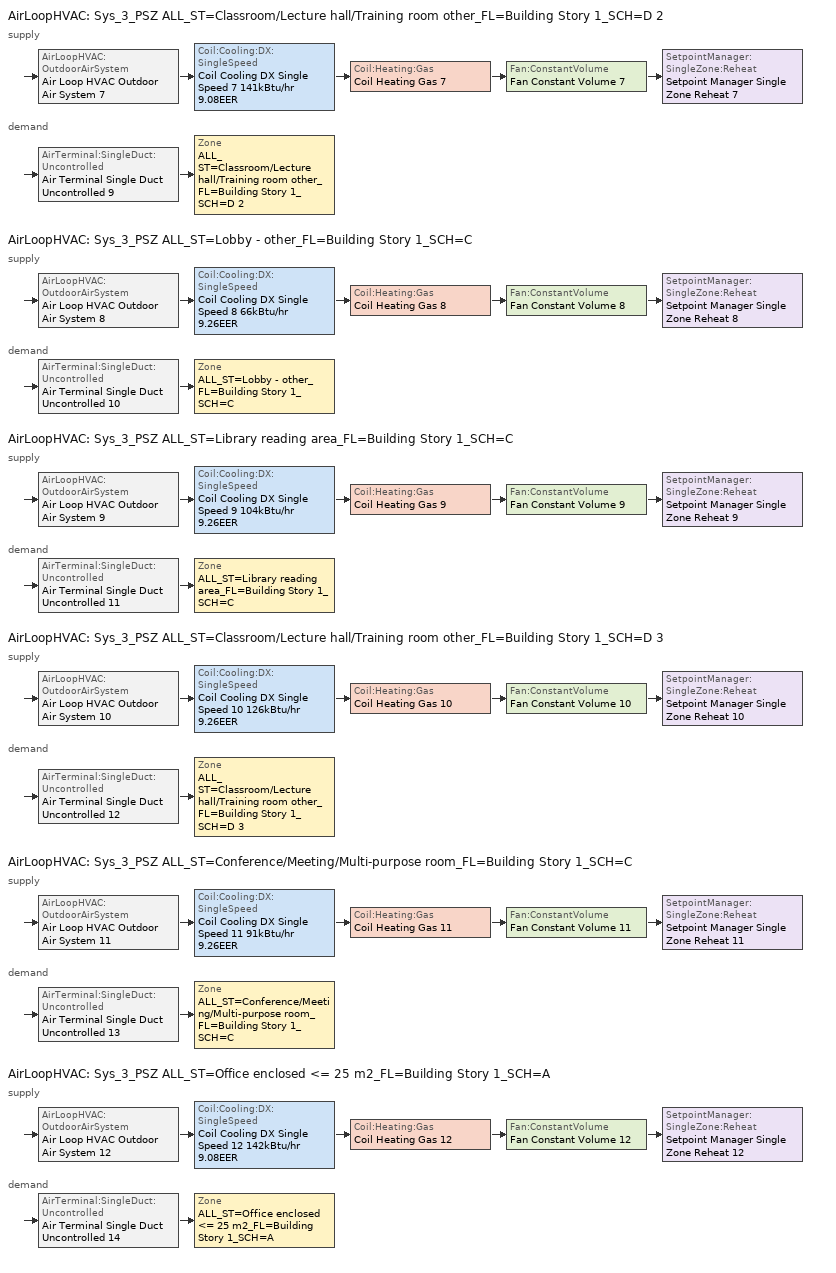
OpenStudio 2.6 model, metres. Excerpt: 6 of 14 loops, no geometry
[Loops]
AirLoopHVAC 'Sys_3_PSZ ALL_ST=Classroom/Lecture hall/Training room other_FL=Building Story 1_SCH=D 2'
 supply: AirLoopHVAC:OutdoorAirSystem 'Air Loop HVAC Outdoor Air System 7' > Coil:Cooling:DX:SingleSpeed 'Coil Cooling DX Single Speed 7 141kBtu/hr 9.08EER' > Coil:Heating:Gas 'Coil Heating Gas 7' > Fan:ConstantVolume 'Fan Constant Volume 7' > SetpointManager:SingleZone:Reheat 'Setpoint Manager Single Zone Reheat 7'
 demand: AirTerminal:SingleDuct:Uncontrolled 'Air Terminal Single Duct Uncontrolled 9' > Zone 'ALL_ST=Classroom/Lecture hall/Training room other_FL=Building Story 1_SCH=D 2'
AirLoopHVAC 'Sys_3_PSZ ALL_ST=Lobby - other_FL=Building Story 1_SCH=C'
 supply: AirLoopHVAC:OutdoorAirSystem 'Air Loop HVAC Outdoor Air System 8' > Coil:Cooling:DX:SingleSpeed 'Coil Cooling DX Single Speed 8 66kBtu/hr 9.26EER' > Coil:Heating:Gas 'Coil Heating Gas 8' > Fan:ConstantVolume 'Fan Constant Volume 8' > SetpointManager:SingleZone:Reheat 'Setpoint Manager Single Zone Reheat 8'
 demand: AirTerminal:SingleDuct:Uncontrolled 'Air Terminal Single Duct Uncontrolled 10' > Zone 'ALL_ST=Lobby - other_FL=Building Story 1_SCH=C'
AirLoopHVAC 'Sys_3_PSZ ALL_ST=Library reading area_FL=Building Story 1_SCH=C'
 supply: AirLoopHVAC:OutdoorAirSystem 'Air Loop HVAC Outdoor Air System 9' > Coil:Cooling:DX:SingleSpeed 'Coil Cooling DX Single Speed 9 104kBtu/hr 9.26EER' > Coil:Heating:Gas 'Coil Heating Gas 9' > Fan:ConstantVolume 'Fan Constant Volume 9' > SetpointManager:SingleZone:Reheat 'Setpoint Manager Single Zone Reheat 9'
 demand: AirTerminal:SingleDuct:Uncontrolled 'Air Terminal Single Duct Uncontrolled 11' > Zone 'ALL_ST=Library reading area_FL=Building Story 1_SCH=C'
AirLoopHVAC 'Sys_3_PSZ ALL_ST=Classroom/Lecture hall/Training room other_FL=Building Story 1_SCH=D 3'
 supply: AirLoopHVAC:OutdoorAirSystem 'Air Loop HVAC Outdoor Air System 10' > Coil:Cooling:DX:SingleSpeed 'Coil Cooling DX Single Speed 10 126kBtu/hr 9.26EER' > Coil:Heating:Gas 'Coil Heating Gas 10' > Fan:ConstantVolume 'Fan Constant Volume 10' > SetpointManager:SingleZone:Reheat 'Setpoint Manager Single Zone Reheat 10'
 demand: AirTerminal:SingleDuct:Uncontrolled 'Air Terminal Single Duct Uncontrolled 12' > Zone 'ALL_ST=Classroom/Lecture hall/Training room other_FL=Building Story 1_SCH=D 3'
AirLoopHVAC 'Sys_3_PSZ ALL_ST=Conference/Meeting/Multi-purpose room_FL=Building Story 1_SCH=C'
 supply: AirLoopHVAC:OutdoorAirSystem 'Air Loop HVAC Outdoor Air System 11' > Coil:Cooling:DX:SingleSpeed 'Coil Cooling DX Single Speed 11 91kBtu/hr 9.26EER' > Coil:Heating:Gas 'Coil Heating Gas 11' > Fan:ConstantVolume 'Fan Constant Volume 11' > SetpointManager:SingleZone:Reheat 'Setpoint Manager Single Zone Reheat 11'
 demand: AirTerminal:SingleDuct:Uncontrolled 'Air Terminal Single Duct Uncontrolled 13' > Zone 'ALL_ST=Conference/Meeting/Multi-purpose room_FL=Building Story 1_SCH=C'
AirLoopHVAC 'Sys_3_PSZ ALL_ST=Office enclosed <= 25 m2_FL=Building Story 1_SCH=A'
 supply: AirLoopHVAC:OutdoorAirSystem 'Air Loop HVAC Outdoor Air System 12' > Coil:Cooling:DX:SingleSpeed 'Coil Cooling DX Single Speed 12 142kBtu/hr 9.08EER' > Coil:Heating:Gas 'Coil Heating Gas 12' > Fan:ConstantVolume 'Fan Constant Volume 12' > SetpointManager:SingleZone:Reheat 'Setpoint Manager Single Zone Reheat 12'
 demand: AirTerminal:SingleDuct:Uncontrolled 'Air Terminal Single Duct Uncontrolled 14' > Zone 'ALL_ST=Office enclosed <= 25 m2_FL=Building Story 1_SCH=A'
[Sizing:Zone] Zone Cooling Design Supply Air Temperature Input Method=SupplyAirTemperature; Zone Cooling Design Supply Air Temperature {C}=13; Zone Cooling Design Supply Air Temperature Difference {deltaC}=11.11; Zone Heating Design Supply Air Temperature Input Method=SupplyAirTemperature; Zone Heating Design Supply Air Temperature {C}=43; Zone Heating Design Supply Air Temperature Difference {deltaC}=11.11; Zone Cooling Design Supply Air Humidity Ratio {kg-H2O/kg-air}=0.0085; Zone Heating Design Supply Air Humidity Ratio {kg-H2O/kg-air}=0.008; Zone Heating Sizing Factor=1.3; Zone Cooling Sizing Factor=1.1; Cooling Design Air Flow Method=DesignDay; Heating Design Air Flow Method=DesignDay; Account for Dedicated Outdoor Air System=No; Dedicated Outdoor Air System Control Strategy=NeutralSupplyAir; Dedicated Outdoor Air Low Setpoint Temperature for Design {C}=autosize; Dedicated Outdoor Air High Setpoint Temperature for Design {C}=autosize
ALL_ST=Classroom/Lecture hall/Training room other_FL=Building Story 1_SCH=D 2; ALL_ST=Lobby - other_FL=Building Story 1_SCH=C; ALL_ST=Library reading area_FL=Building Story 1_SCH=C; ALL_ST=Classroom/Lecture hall/Training room other_FL=Building Story 1_SCH=D 3; ALL_ST=Conference/Meeting/Multi-purpose room_FL=Building Story 1_SCH=C; ALL_ST=Office enclosed <= 25 m2_FL=Building Story 1_SCH=A
[Zone equipment]
ALL_ST=Classroom/Lecture hall/Training room other_FL=Building Story 1_SCH=D 2: Air Terminal Single Duct Uncontrolled 9, Zone HVAC Baseboard Convective Water 9
ALL_ST=Lobby - other_FL=Building Story 1_SCH=C: Air Terminal Single Duct Uncontrolled 10, Zone HVAC Baseboard Convective Water 10
ALL_ST=Library reading area_FL=Building Story 1_SCH=C: Air Terminal Single Duct Uncontrolled 11, Zone HVAC Baseboard Convective Water 11
ALL_ST=Classroom/Lecture hall/Training room other_FL=Building Story 1_SCH=D 3: Air Terminal Single Duct Uncontrolled 12, Zone HVAC Baseboard Convective Water 12
ALL_ST=Conference/Meeting/Multi-purpose room_FL=Building Story 1_SCH=C: Air Terminal Single Duct Uncontrolled 13, Zone HVAC Baseboard Convective Water 13
ALL_ST=Office enclosed <= 25 m2_FL=Building Story 1_SCH=A: Air Terminal Single Duct Uncontrolled 14, Zone HVAC Baseboard Convective Water 14
[AirLoopHVAC] Design Supply Air Flow Rate {m3/s}=AutoSize
Name | Availability Schedule
Sys_3_PSZ ALL_ST=Classroom/Lecture hall/Training room other_FL=Building Story 1_SCH=D 2 | Sys_3_PSZ ALL_ST=Classroom/Lecture hall/Training room other_FL=Building Story 1_SCH=D 2 Occ Sch
Sys_3_PSZ ALL_ST=Lobby - other_FL=Building Story 1_SCH=C | Sys_3_PSZ ALL_ST=Lobby - other_FL=Building Story 1_SCH=C Occ Sch
Sys_3_PSZ ALL_ST=Library reading area_FL=Building Story 1_SCH=C | Sys_3_PSZ ALL_ST=Library reading area_FL=Building Story 1_SCH=C Occ Sch
Sys_3_PSZ ALL_ST=Classroom/Lecture hall/Training room other_FL=Building Story 1_SCH=D 3 | Sys_3_PSZ ALL_ST=Classroom/Lecture hall/Training room other_FL=Building Story 1_SCH=D 3 Occ Sch
Sys_3_PSZ ALL_ST=Conference/Meeting/Multi-purpose room_FL=Building Story 1_SCH=C | Sys_3_PSZ ALL_ST=Conference/Meeting/Multi-purpose room_FL=Building Story 1_SCH=C Occ Sch
Sys_3_PSZ ALL_ST=Office enclosed <= 25 m2_FL=Building Story 1_SCH=A | Sys_3_PSZ ALL_ST=Office enclosed <= 25 m2_FL=Building Story 1_SCH=A Occ Sch
[Sizing:System] Type of Load to Size On=Sensible; Design Outdoor Air Flow Rate {m3/s}=Autosize; Minimum System Air Flow Ratio=1; Preheat Design Temperature {C}=7; Preheat Design Humidity Ratio {kg-H2O/kg-Air}=0.008; Precool Design Temperature {C}=13; Precool Design Humidity Ratio {kg-H2O/kg-Air}=0.008; Central Cooling Design Supply Air Temperature {C}=13; Central Heating Design Supply Air Temperature {C}=43; Sizing Option=NonCoincident; 100% Outdoor Air in Cooling=No; 100% Outdoor Air in Heating=No; Central Cooling Design Supply Air Humidity Ratio {kg-H2O/kg-Air}=0.0085; Central Heating Design Supply Air Humidity Ratio {kg-H2O/kg-Air}=0.008; Cooling Design Air Flow Method=DesignDay; Cooling Design Air Flow Rate {m3/s}=0; Heating Design Air Flow Method=DesignDay; Heating Design Air Flow Rate {m3/s}=0; System Outdoor Air Method=ZoneSum; Zone Maximum Outdoor Air Fraction=1; Cooling Supply Air Flow Rate Per Floor Area {m3/s-m2}=0.00996765; Cooling Fraction of Autosized Cooling Supply Air Flow Rate=1; Cooling Supply Air Flow Rate Per Unit Cooling Capacity {m3/s-W}=3.94755e-05; Heating Supply Air Flow Rate Per Floor Area {m3/s-m2}=0.00996765; Heating Fraction of Autosized Heating Supply Air Flow Rate=1; Heating Fraction of Autosized Cooling Supply Air Flow Rate=1; Heating Supply Air Flow Rate Per Unit Heating Capacity {m3/s-W}=3.15882e-05; Cooling Design Capacity Method=CoolingDesignCapacity; Cooling Design Capacity {W}=autosize; Cooling Design Capacity Per Floor Area {W/m2}=234.7; Fraction of Autosized Cooling Design Capacity=1; Heating Design Capacity Method=HeatingDesignCapacity; Heating Design Capacity {W}=autosize; Heating Design Capacity Per Floor Area {W/m2}=157; Fraction of Autosized Heating Design Capacity=1; Central Cooling Capacity Control Method=OnOff
Sys_3_PSZ ALL_ST=Classroom/Lecture hall/Training room other_FL=Building Story 1_SCH=D 2; Sys_3_PSZ ALL_ST=Lobby - other_FL=Building Story 1_SCH=C; Sys_3_PSZ ALL_ST=Library reading area_FL=Building Story 1_SCH=C; Sys_3_PSZ ALL_ST=Classroom/Lecture hall/Training room other_FL=Building Story 1_SCH=D 3; Sys_3_PSZ ALL_ST=Conference/Meeting/Multi-purpose room_FL=Building Story 1_SCH=C; Sys_3_PSZ ALL_ST=Office enclosed <= 25 m2_FL=Building Story 1_SCH=A
[Fan:ConstantVolume] Availability Schedule=Always On Discrete; Fan Efficiency=0.39975; Pressure Rise {Pa}=640; Maximum Flow Rate {m3/s}=AutoSize; Motor Efficiency=0.615
Fan Constant Volume 7; Fan Constant Volume 8; Fan Constant Volume 9; Fan Constant Volume 10; Fan Constant Volume 11; Fan Constant Volume 12
[Coil:Heating:Gas] Availability Schedule=Always On Discrete; Nominal Capacity {W}=AutoSize; Parasitic Electric Load {W}=0; Part Load Fraction Correlation Curve=FURNACE-EFFPLR-NECB2011; Parasitic Gas Load {W}=0
Name | Gas Burner Efficiency
Coil Heating Gas 7; Coil Heating Gas 10; Coil Heating Gas 12 | 0.81
Coil Heating Gas 8; Coil Heating Gas 9; Coil Heating Gas 11 | 0.924
[Coil:Cooling:DX:SingleSpeed] Availability Schedule=Always On Discrete; Rated Total Cooling Capacity {W}=autosize; Rated Sensible Heat Ratio=autosize; Rated Air Flow Rate {m3/s}=autosize; Rated Evaporator Fan Power Per Volume Flow Rate {W/(m3/s)}=773.3; Total Cooling Capacity Function of Temperature Curve=DXCOOL-NECB2011-REF-CAPFT; Total Cooling Capacity Function of Flow Fraction Curve=DXCOOL-NECB2011-REF-CAPFFLOW; Energy Input Ratio Function of Temperature Curve=DXCOOL-NECB2011-REF-COOLEIRFT; Energy Input Ratio Function of Flow Fraction Curve=DXCOOL-NECB2011-REF-COOLEIRFFLOW; Part Load Fraction Correlation Curve=DXCOOL-NECB2011-REF-COOLPLFFPLR; Condenser Type=AirCooled; Evaporative Condenser Effectiveness=0; Evaporative Condenser Air Flow Rate {m3/s}=Autosize; Evaporative Condenser Pump Rated Power Consumption {W}=Autosize; Crankcase Heater Capacity {W}=0; Maximum Outdoor Dry-Bulb Temperature for Crankcase Heater Operation {C}=0; Basin Heater Capacity {W/K}=0; Basin Heater Setpoint Temperature {C}=10
Name | Rated COP {W/W}
Coil Cooling DX Single Speed 7 141kBtu/hr 9.08EER | 3.16912
Coil Cooling DX Single Speed 8 66kBtu/hr 9.26EER | 3.17749
Coil Cooling DX Single Speed 9 104kBtu/hr 9.26EER | 3.20514
Coil Cooling DX Single Speed 10 126kBtu/hr 9.26EER | 3.22148
Coil Cooling DX Single Speed 11 91kBtu/hr 9.26EER | 3.19627
Coil Cooling DX Single Speed 12 142kBtu/hr 9.08EER | 3.17031
[Controller:OutdoorAir] Minimum Outdoor Air Flow Rate {m3/s}=autosize; Maximum Outdoor Air Flow Rate {m3/s}=Autosize; Economizer Control Action Type=ModulateFlow; Lockout Type=NoLockout; Minimum Limit Type=FixedMinimum; High Humidity Control=No; Heat Recovery Bypass Control Type=BypassWhenWithinEconomizerLimits
Name | Economizer Control Type | Minimum Outdoor Air Schedule | Controller Mechanical Ventilation | Economizer Maximum Limit Dry-Bulb Temperature {C} | Economizer Maximum Limit Enthalpy {J/kg} | Economizer Minimum Limit Dry-Bulb Temperature {C}
Controller Outdoor Air 7 | DifferentialEnthalpy | Sys_3_PSZ ALL_ST=Classroom/Lecture hall/Training room other_FL=Building Story 1_SCH=D 2 Occ Sch | Controller Mechanical Ventilation 7
Controller Outdoor Air 8 | NoEconomizer | Sys_3_PSZ ALL_ST=Lobby - other_FL=Building Story 1_SCH=C Occ Sch | Controller Mechanical Ventilation 8 | 28 | 64000 | -100
Controller Outdoor Air 9 | DifferentialEnthalpy | Sys_3_PSZ ALL_ST=Library reading area_FL=Building Story 1_SCH=C Occ Sch | Controller Mechanical Ventilation 9
Controller Outdoor Air 10 | DifferentialEnthalpy | Sys_3_PSZ ALL_ST=Classroom/Lecture hall/Training room other_FL=Building Story 1_SCH=D 3 Occ Sch | Controller Mechanical Ventilation 10
Controller Outdoor Air 11 | DifferentialEnthalpy | Sys_3_PSZ ALL_ST=Conference/Meeting/Multi-purpose room_FL=Building Story 1_SCH=C Occ Sch | Controller Mechanical Ventilation 11
Controller Outdoor Air 12 | DifferentialEnthalpy | Sys_3_PSZ ALL_ST=Office enclosed <= 25 m2_FL=Building Story 1_SCH=A Occ Sch | Controller Mechanical Ventilation 12
[Controller:MechanicalVentilation] Availability Schedule=Always On Discrete; System Outdoor Air Method=ZoneSum
Controller Mechanical Ventilation 7; Controller Mechanical Ventilation 8; Controller Mechanical Ventilation 9; Controller Mechanical Ventilation 10; Controller Mechanical Ventilation 11; Controller Mechanical Ventilation 12
[AirLoopHVAC:OutdoorAirSystem]
Name | Controller
Air Loop HVAC Outdoor Air System 7 | Controller Outdoor Air 7
Air Loop HVAC Outdoor Air System 8 | Controller Outdoor Air 8
Air Loop HVAC Outdoor Air System 9 | Controller Outdoor Air 9
Air Loop HVAC Outdoor Air System 10 | Controller Outdoor Air 10
Air Loop HVAC Outdoor Air System 11 | Controller Outdoor Air 11
Air Loop HVAC Outdoor Air System 12 | Controller Outdoor Air 12
[SetpointManager:SingleZone:Reheat] Minimum Supply Air Temperature {C}=13; Maximum Supply Air Temperature {C}=43
Name | Control Zone
Setpoint Manager Single Zone Reheat 7 | ALL_ST=Classroom/Lecture hall/Training room other_FL=Building Story 1_SCH=D 2
Setpoint Manager Single Zone Reheat 8 | ALL_ST=Lobby - other_FL=Building Story 1_SCH=C
Setpoint Manager Single Zone Reheat 9 | ALL_ST=Library reading area_FL=Building Story 1_SCH=C
Setpoint Manager Single Zone Reheat 10 | ALL_ST=Classroom/Lecture hall/Training room other_FL=Building Story 1_SCH=D 3
Setpoint Manager Single Zone Reheat 11 | ALL_ST=Conference/Meeting/Multi-purpose room_FL=Building Story 1_SCH=C
Setpoint Manager Single Zone Reheat 12 | ALL_ST=Office enclosed <= 25 m2_FL=Building Story 1_SCH=A
[AirTerminal:SingleDuct:Uncontrolled] Availability Schedule=Always On Discrete; Maximum Air Flow Rate {m3/s}=AutoSize
Air Terminal Single Duct Uncontrolled 9; Air Terminal Single Duct Uncontrolled 10; Air Terminal Single Duct Uncontrolled 11; Air Terminal Single Duct Uncontrolled 12; Air Terminal Single Duct Uncontrolled 13; Air Terminal Single Duct Uncontrolled 14
[SetpointManager:OutdoorAirPretreat] Minimum Setpoint Temperature {C}=-99; Maximum Setpoint Temperature {C}=99; Minimum Setpoint Humidity Ratio {kgWater/kgDryAir}=1e-05; Maximum Setpoint Humidity Ratio {kgWater/kgDryAir}=1
Setpoint Manager Outdoor Air Pretreat 1; Setpoint Manager Outdoor Air Pretreat 2
[AvailabilityManager:NightCycle] Control Type=CycleOnAny; Thermostat Tolerance {deltaC}=1; Cycling Run Time {s}=3600
Availability Manager Night Cycle 1; Availability Manager Night Cycle 2; Availability Manager Night Cycle 3; Availability Manager Night Cycle 4; Availability Manager Night Cycle 5; Availability Manager Night Cycle 6; Availability Manager Night Cycle 7; Availability Manager Night Cycle 8; Availability Manager Night Cycle 9; Availability Manager Night Cycle 10; Availability Manager Night Cycle 11; Availability Manager Night Cycle 12
[Schedule:Ruleset]
Name | Default Day Schedule | Summer Design Day Schedule | Winter Design Day Schedule
Sys_3_PSZ ALL_ST=Classroom/Lecture hall/Training room other_FL=Building Story 1_SCH=D 2 Occ Sch | Sys_3_PSZ ALL_ST=Classroom/Lecture hall/Training room other_FL=Building Story 1_SCH=D 2 Occ Sch Default | Sys_3_PSZ ALL_ST=Classroom/Lecture hall/Training room other_FL=Building Story 1_SCH=D 2 Occ Sch Summer Design Day | Sys_3_PSZ ALL_ST=Classroom/Lecture hall/Training room other_FL=Building Story 1_SCH=D 2 Occ Sch Winter Design Day
Sys_3_PSZ ALL_ST=Classroom/Lecture hall/Training room other_FL=Building Story 1_SCH=D 3 Occ Sch | Sys_3_PSZ ALL_ST=Classroom/Lecture hall/Training room other_FL=Building Story 1_SCH=D 3 Occ Sch Default | Sys_3_PSZ ALL_ST=Classroom/Lecture hall/Training room other_FL=Building Story 1_SCH=D 3 Occ Sch Summer Design Day | Sys_3_PSZ ALL_ST=Classroom/Lecture hall/Training room other_FL=Building Story 1_SCH=D 3 Occ Sch Winter Design Day
Sys_3_PSZ ALL_ST=Conference/Meeting/Multi-purpose room_FL=Building Story 1_SCH=C Occ Sch | Sys_3_PSZ ALL_ST=Conference/Meeting/Multi-purpose room_FL=Building Story 1_SCH=C Occ Sch Default | Sys_3_PSZ ALL_ST=Conference/Meeting/Multi-purpose room_FL=Building Story 1_SCH=C Occ Sch Summer Design Day | Sys_3_PSZ ALL_ST=Conference/Meeting/Multi-purpose room_FL=Building Story 1_SCH=C Occ Sch Winter Design Day
Sys_3_PSZ ALL_ST=Library reading area_FL=Building Story 1_SCH=C Occ Sch | Sys_3_PSZ ALL_ST=Library reading area_FL=Building Story 1_SCH=C Occ Sch Default | Sys_3_PSZ ALL_ST=Library reading area_FL=Building Story 1_SCH=C Occ Sch Summer Design Day | Sys_3_PSZ ALL_ST=Library reading area_FL=Building Story 1_SCH=C Occ Sch Winter Design Day
Sys_3_PSZ ALL_ST=Lobby - other_FL=Building Story 1_SCH=C Occ Sch | Sys_3_PSZ ALL_ST=Lobby - other_FL=Building Story 1_SCH=C Occ Sch Default | Sys_3_PSZ ALL_ST=Lobby - other_FL=Building Story 1_SCH=C Occ Sch Summer Design Day | Sys_3_PSZ ALL_ST=Lobby - other_FL=Building Story 1_SCH=C Occ Sch Winter Design Day
Sys_3_PSZ ALL_ST=Office enclosed <= 25 m2_FL=Building Story 1_SCH=A Occ Sch | Sys_3_PSZ ALL_ST=Office enclosed <= 25 m2_FL=Building Story 1_SCH=A Occ Sch Default | Sys_3_PSZ ALL_ST=Office enclosed <= 25 m2_FL=Building Story 1_SCH=A Occ Sch Summer Design Day | Sys_3_PSZ ALL_ST=Office enclosed <= 25 m2_FL=Building Story 1_SCH=A Occ Sch Winter Design Day
[Schedule:Day]
Sys_3_PSZ ALL_ST=Classroom/Lecture hall/Training room other_FL=Building Story 1_SCH=D 2 Occ Sch Default; Sys_3_PSZ ALL_ST=Classroom/Lecture hall/Training room other_FL=Building Story 1_SCH=D 2 Occ Sch Winter Design Day; Sys_3_PSZ ALL_ST=Classroom/Lecture hall/Training room other_FL=Building Story 1_SCH=D 2 Occ Sch Summer Design Day; Sys_3_PSZ ALL_ST=Classroom/Lecture hall/Training room other_FL=Building Story 1_SCH=D 3 Occ Sch Default; Sys_3_PSZ ALL_ST=Classroom/Lecture hall/Training room other_FL=Building Story 1_SCH=D 3 Occ Sch Winter Design Day; Sys_3_PSZ ALL_ST=Classroom/Lecture hall/Training room other_FL=Building Story 1_SCH=D 3 Occ Sch Summer Design Day; Sys_3_PSZ ALL_ST=Conference/Meeting/Multi-purpose room_FL=Building Story 1_SCH=C Occ Sch Default; Sys_3_PSZ ALL_ST=Conference/Meeting/Multi-purpose room_FL=Building Story 1_SCH=C Occ Sch Winter Design Day; Sys_3_PSZ ALL_ST=Conference/Meeting/Multi-purpose room_FL=Building Story 1_SCH=C Occ Sch Summer Design Day; Sys_3_PSZ ALL_ST=Library reading area_FL=Building Story 1_SCH=C Occ Sch Default; Sys_3_PSZ ALL_ST=Library reading area_FL=Building Story 1_SCH=C Occ Sch Winter Design Day; Sys_3_PSZ ALL_ST=Library reading area_FL=Building Story 1_SCH=C Occ Sch Summer Design Day; Sys_3_PSZ ALL_ST=Lobby - other_FL=Building Story 1_SCH=C Occ Sch Default; Sys_3_PSZ ALL_ST=Lobby - other_FL=Building Story 1_SCH=C Occ Sch Winter Design Day; Sys_3_PSZ ALL_ST=Lobby - other_FL=Building Story 1_SCH=C Occ Sch Summer Design Day; Sys_3_PSZ ALL_ST=Office enclosed <= 25 m2_FL=Building Story 1_SCH=A Occ Sch Default; Sys_3_PSZ ALL_ST=Office enclosed <= 25 m2_FL=Building Story 1_SCH=A Occ Sch Winter Design Day; Sys_3_PSZ ALL_ST=Office enclosed <= 25 m2_FL=Building Story 1_SCH=A Occ Sch Summer Design Day: 24, 0, 1
Sys_3_PSZ ALL_ST=Classroom/Lecture hall/Training room other_FL=Building Story 1_SCH=D 2 Occ Sch Monday; Sys_3_PSZ ALL_ST=Classroom/Lecture hall/Training room other_FL=Building Story 1_SCH=D 2 Occ Sch Tuesday; Sys_3_PSZ ALL_ST=Classroom/Lecture hall/Training room other_FL=Building Story 1_SCH=D 2 Occ Sch Wednesday; Sys_3_PSZ ALL_ST=Classroom/Lecture hall/Training room other_FL=Building Story 1_SCH=D 2 Occ Sch Thursday; Sys_3_PSZ ALL_ST=Classroom/Lecture hall/Training room other_FL=Building Story 1_SCH=D 2 Occ Sch Friday; Sys_3_PSZ ALL_ST=Classroom/Lecture hall/Training room other_FL=Building Story 1_SCH=D 3 Occ Sch Monday; Sys_3_PSZ ALL_ST=Classroom/Lecture hall/Training room other_FL=Building Story 1_SCH=D 3 Occ Sch Tuesday; Sys_3_PSZ ALL_ST=Classroom/Lecture hall/Training room other_FL=Building Story 1_SCH=D 3 Occ Sch Wednesday; Sys_3_PSZ ALL_ST=Classroom/Lecture hall/Training room other_FL=Building Story 1_SCH=D 3 Occ Sch Thursday; Sys_3_PSZ ALL_ST=Classroom/Lecture hall/Training room other_FL=Building Story 1_SCH=D 3 Occ Sch Friday: 9, 0, 0, 18, 0, 1, 19, 0, 0, 22, 0, 1, 24, 0, 0
Sys_3_PSZ ALL_ST=Classroom/Lecture hall/Training room other_FL=Building Story 1_SCH=D 2 Occ Sch Saturday; Sys_3_PSZ ALL_ST=Classroom/Lecture hall/Training room other_FL=Building Story 1_SCH=D 2 Occ Sch Sunday; Sys_3_PSZ ALL_ST=Classroom/Lecture hall/Training room other_FL=Building Story 1_SCH=D 3 Occ Sch Saturday; Sys_3_PSZ ALL_ST=Classroom/Lecture hall/Training room other_FL=Building Story 1_SCH=D 3 Occ Sch Sunday; Sys_3_PSZ ALL_ST=Office enclosed <= 25 m2_FL=Building Story 1_SCH=A Occ Sch Saturday; Sys_3_PSZ ALL_ST=Office enclosed <= 25 m2_FL=Building Story 1_SCH=A Occ Sch Sunday: 24, 0, 0
Sys_3_PSZ ALL_ST=Conference/Meeting/Multi-purpose room_FL=Building Story 1_SCH=C Occ Sch Monday; Sys_3_PSZ ALL_ST=Conference/Meeting/Multi-purpose room_FL=Building Story 1_SCH=C Occ Sch Tuesday; Sys_3_PSZ ALL_ST=Conference/Meeting/Multi-purpose room_FL=Building Story 1_SCH=C Occ Sch Wednesday; Sys_3_PSZ ALL_ST=Conference/Meeting/Multi-purpose room_FL=Building Story 1_SCH=C Occ Sch Thursday; Sys_3_PSZ ALL_ST=Conference/Meeting/Multi-purpose room_FL=Building Story 1_SCH=C Occ Sch Friday; Sys_3_PSZ ALL_ST=Conference/Meeting/Multi-purpose room_FL=Building Story 1_SCH=C Occ Sch Saturday; Sys_3_PSZ ALL_ST=Library reading area_FL=Building Story 1_SCH=C Occ Sch Monday; Sys_3_PSZ ALL_ST=Library reading area_FL=Building Story 1_SCH=C Occ Sch Tuesday; Sys_3_PSZ ALL_ST=Library reading area_FL=Building Story 1_SCH=C Occ Sch Wednesday; Sys_3_PSZ ALL_ST=Library reading area_FL=Building Story 1_SCH=C Occ Sch Thursday; Sys_3_PSZ ALL_ST=Library reading area_FL=Building Story 1_SCH=C Occ Sch Friday; Sys_3_PSZ ALL_ST=Library reading area_FL=Building Story 1_SCH=C Occ Sch Saturday; Sys_3_PSZ ALL_ST=Lobby - other_FL=Building Story 1_SCH=C Occ Sch Monday; Sys_3_PSZ ALL_ST=Lobby - other_FL=Building Story 1_SCH=C Occ Sch Tuesday; Sys_3_PSZ ALL_ST=Lobby - other_FL=Building Story 1_SCH=C Occ Sch Wednesday; Sys_3_PSZ ALL_ST=Lobby - other_FL=Building Story 1_SCH=C Occ Sch Thursday; Sys_3_PSZ ALL_ST=Lobby - other_FL=Building Story 1_SCH=C Occ Sch Friday; Sys_3_PSZ ALL_ST=Lobby - other_FL=Building Story 1_SCH=C Occ Sch Saturday: 9, 0, 0, 21, 0, 1, 24, 0, 0
Sys_3_PSZ ALL_ST=Conference/Meeting/Multi-purpose room_FL=Building Story 1_SCH=C Occ Sch Sunday; Sys_3_PSZ ALL_ST=Library reading area_FL=Building Story 1_SCH=C Occ Sch Sunday; Sys_3_PSZ ALL_ST=Lobby - other_FL=Building Story 1_SCH=C Occ Sch Sunday: 9, 0, 0, 19, 0, 1, 24, 0, 0
Sys_3_PSZ ALL_ST=Office enclosed <= 25 m2_FL=Building Story 1_SCH=A Occ Sch Monday; Sys_3_PSZ ALL_ST=Office enclosed <= 25 m2_FL=Building Story 1_SCH=A Occ Sch Tuesday; Sys_3_PSZ ALL_ST=Office enclosed <= 25 m2_FL=Building Story 1_SCH=A Occ Sch Wednesday; Sys_3_PSZ ALL_ST=Office enclosed <= 25 m2_FL=Building Story 1_SCH=A Occ Sch Thursday; Sys_3_PSZ ALL_ST=Office enclosed <= 25 m2_FL=Building Story 1_SCH=A Occ Sch Friday: 8, 0, 0, 19, 0, 1, 24, 0, 0
[Schedule:Rule] Date Specification Type=DateRange; Start Month=1; Start Day=1; End Month=12
Name | Schedule Ruleset | Rule Order | Day Schedule | Apply Monday | End Day | Apply Tuesday | Apply Wednesday | Apply Thursday | Apply Friday | Apply Saturday | Apply Sunday
Sys_3_PSZ ALL_ST=Classroom/Lecture hall/Training room other_FL=Building Story 1_SCH=D 2 Occ Sch Monday Rule | Sys_3_PSZ ALL_ST=Classroom/Lecture hall/Training room other_FL=Building Story 1_SCH=D 2 Occ Sch | 6 | Sys_3_PSZ ALL_ST=Classroom/Lecture hall/Training room other_FL=Building Story 1_SCH=D 2 Occ Sch Monday | Yes | 25
Sys_3_PSZ ALL_ST=Classroom/Lecture hall/Training room other_FL=Building Story 1_SCH=D 2 Occ Sch Tuesday Rule | Sys_3_PSZ ALL_ST=Classroom/Lecture hall/Training room other_FL=Building Story 1_SCH=D 2 Occ Sch | 5 | Sys_3_PSZ ALL_ST=Classroom/Lecture hall/Training room other_FL=Building Story 1_SCH=D 2 Occ Sch Tuesday |  | 26 | Yes
Sys_3_PSZ ALL_ST=Classroom/Lecture hall/Training room other_FL=Building Story 1_SCH=D 2 Occ Sch Wednesday Rule | Sys_3_PSZ ALL_ST=Classroom/Lecture hall/Training room other_FL=Building Story 1_SCH=D 2 Occ Sch | 4 | Sys_3_PSZ ALL_ST=Classroom/Lecture hall/Training room other_FL=Building Story 1_SCH=D 2 Occ Sch Wednesday |  | 27 |  | Yes
Sys_3_PSZ ALL_ST=Classroom/Lecture hall/Training room other_FL=Building Story 1_SCH=D 2 Occ Sch Thursday Rule | Sys_3_PSZ ALL_ST=Classroom/Lecture hall/Training room other_FL=Building Story 1_SCH=D 2 Occ Sch | 3 | Sys_3_PSZ ALL_ST=Classroom/Lecture hall/Training room other_FL=Building Story 1_SCH=D 2 Occ Sch Thursday |  | 28 |  |  | Yes
Sys_3_PSZ ALL_ST=Classroom/Lecture hall/Training room other_FL=Building Story 1_SCH=D 2 Occ Sch Friday Rule | Sys_3_PSZ ALL_ST=Classroom/Lecture hall/Training room other_FL=Building Story 1_SCH=D 2 Occ Sch | 2 | Sys_3_PSZ ALL_ST=Classroom/Lecture hall/Training room other_FL=Building Story 1_SCH=D 2 Occ Sch Friday |  | 29 |  |  |  | Yes
Sys_3_PSZ ALL_ST=Classroom/Lecture hall/Training room other_FL=Building Story 1_SCH=D 2 Occ Sch Saturday Rule | Sys_3_PSZ ALL_ST=Classroom/Lecture hall/Training room other_FL=Building Story 1_SCH=D 2 Occ Sch | 1 | Sys_3_PSZ ALL_ST=Classroom/Lecture hall/Training room other_FL=Building Story 1_SCH=D 2 Occ Sch Saturday |  | 30 |  |  |  |  | Yes
Sys_3_PSZ ALL_ST=Classroom/Lecture hall/Training room other_FL=Building Story 1_SCH=D 2 Occ Sch Sunday Rule | Sys_3_PSZ ALL_ST=Classroom/Lecture hall/Training room other_FL=Building Story 1_SCH=D 2 Occ Sch | 0 | Sys_3_PSZ ALL_ST=Classroom/Lecture hall/Training room other_FL=Building Story 1_SCH=D 2 Occ Sch Sunday |  | 31 |  |  |  |  |  | Yes
Sys_3_PSZ ALL_ST=Classroom/Lecture hall/Training room other_FL=Building Story 1_SCH=D 3 Occ Sch Monday Rule | Sys_3_PSZ ALL_ST=Classroom/Lecture hall/Training room other_FL=Building Story 1_SCH=D 3 Occ Sch | 6 | Sys_3_PSZ ALL_ST=Classroom/Lecture hall/Training room other_FL=Building Story 1_SCH=D 3 Occ Sch Monday | Yes | 25
Sys_3_PSZ ALL_ST=Classroom/Lecture hall/Training room other_FL=Building Story 1_SCH=D 3 Occ Sch Tuesday Rule | Sys_3_PSZ ALL_ST=Classroom/Lecture hall/Training room other_FL=Building Story 1_SCH=D 3 Occ Sch | 5 | Sys_3_PSZ ALL_ST=Classroom/Lecture hall/Training room other_FL=Building Story 1_SCH=D 3 Occ Sch Tuesday |  | 26 | Yes
Sys_3_PSZ ALL_ST=Classroom/Lecture hall/Training room other_FL=Building Story 1_SCH=D 3 Occ Sch Wednesday Rule | Sys_3_PSZ ALL_ST=Classroom/Lecture hall/Training room other_FL=Building Story 1_SCH=D 3 Occ Sch | 4 | Sys_3_PSZ ALL_ST=Classroom/Lecture hall/Training room other_FL=Building Story 1_SCH=D 3 Occ Sch Wednesday |  | 27 |  | Yes
Sys_3_PSZ ALL_ST=Classroom/Lecture hall/Training room other_FL=Building Story 1_SCH=D 3 Occ Sch Thursday Rule | Sys_3_PSZ ALL_ST=Classroom/Lecture hall/Training room other_FL=Building Story 1_SCH=D 3 Occ Sch | 3 | Sys_3_PSZ ALL_ST=Classroom/Lecture hall/Training room other_FL=Building Story 1_SCH=D 3 Occ Sch Thursday |  | 28 |  |  | Yes
Sys_3_PSZ ALL_ST=Classroom/Lecture hall/Training room other_FL=Building Story 1_SCH=D 3 Occ Sch Friday Rule | Sys_3_PSZ ALL_ST=Classroom/Lecture hall/Training room other_FL=Building Story 1_SCH=D 3 Occ Sch | 2 | Sys_3_PSZ ALL_ST=Classroom/Lecture hall/Training room other_FL=Building Story 1_SCH=D 3 Occ Sch Friday |  | 29 |  |  |  | Yes
Sys_3_PSZ ALL_ST=Classroom/Lecture hall/Training room other_FL=Building Story 1_SCH=D 3 Occ Sch Saturday Rule | Sys_3_PSZ ALL_ST=Classroom/Lecture hall/Training room other_FL=Building Story 1_SCH=D 3 Occ Sch | 1 | Sys_3_PSZ ALL_ST=Classroom/Lecture hall/Training room other_FL=Building Story 1_SCH=D 3 Occ Sch Saturday |  | 30 |  |  |  |  | Yes
Sys_3_PSZ ALL_ST=Classroom/Lecture hall/Training room other_FL=Building Story 1_SCH=D 3 Occ Sch Sunday Rule | Sys_3_PSZ ALL_ST=Classroom/Lecture hall/Training room other_FL=Building Story 1_SCH=D 3 Occ Sch | 0 | Sys_3_PSZ ALL_ST=Classroom/Lecture hall/Training room other_FL=Building Story 1_SCH=D 3 Occ Sch Sunday |  | 31 |  |  |  |  |  | Yes
Sys_3_PSZ ALL_ST=Conference/Meeting/Multi-purpose room_FL=Building Story 1_SCH=C Occ Sch Monday Rule | Sys_3_PSZ ALL_ST=Conference/Meeting/Multi-purpose room_FL=Building Story 1_SCH=C Occ Sch | 6 | Sys_3_PSZ ALL_ST=Conference/Meeting/Multi-purpose room_FL=Building Story 1_SCH=C Occ Sch Monday | Yes | 25
Sys_3_PSZ ALL_ST=Conference/Meeting/Multi-purpose room_FL=Building Story 1_SCH=C Occ Sch Tuesday Rule | Sys_3_PSZ ALL_ST=Conference/Meeting/Multi-purpose room_FL=Building Story 1_SCH=C Occ Sch | 5 | Sys_3_PSZ ALL_ST=Conference/Meeting/Multi-purpose room_FL=Building Story 1_SCH=C Occ Sch Tuesday |  | 26 | Yes
Sys_3_PSZ ALL_ST=Conference/Meeting/Multi-purpose room_FL=Building Story 1_SCH=C Occ Sch Wednesday Rule | Sys_3_PSZ ALL_ST=Conference/Meeting/Multi-purpose room_FL=Building Story 1_SCH=C Occ Sch | 4 | Sys_3_PSZ ALL_ST=Conference/Meeting/Multi-purpose room_FL=Building Story 1_SCH=C Occ Sch Wednesday |  | 27 |  | Yes
Sys_3_PSZ ALL_ST=Conference/Meeting/Multi-purpose room_FL=Building Story 1_SCH=C Occ Sch Thursday Rule | Sys_3_PSZ ALL_ST=Conference/Meeting/Multi-purpose room_FL=Building Story 1_SCH=C Occ Sch | 3 | Sys_3_PSZ ALL_ST=Conference/Meeting/Multi-purpose room_FL=Building Story 1_SCH=C Occ Sch Thursday |  | 28 |  |  | Yes
Sys_3_PSZ ALL_ST=Conference/Meeting/Multi-purpose room_FL=Building Story 1_SCH=C Occ Sch Friday Rule | Sys_3_PSZ ALL_ST=Conference/Meeting/Multi-purpose room_FL=Building Story 1_SCH=C Occ Sch | 2 | Sys_3_PSZ ALL_ST=Conference/Meeting/Multi-purpose room_FL=Building Story 1_SCH=C Occ Sch Friday |  | 29 |  |  |  | Yes
Sys_3_PSZ ALL_ST=Conference/Meeting/Multi-purpose room_FL=Building Story 1_SCH=C Occ Sch Saturday Rule | Sys_3_PSZ ALL_ST=Conference/Meeting/Multi-purpose room_FL=Building Story 1_SCH=C Occ Sch | 1 | Sys_3_PSZ ALL_ST=Conference/Meeting/Multi-purpose room_FL=Building Story 1_SCH=C Occ Sch Saturday |  | 30 |  |  |  |  | Yes
Sys_3_PSZ ALL_ST=Conference/Meeting/Multi-purpose room_FL=Building Story 1_SCH=C Occ Sch Sunday Rule | Sys_3_PSZ ALL_ST=Conference/Meeting/Multi-purpose room_FL=Building Story 1_SCH=C Occ Sch | 0 | Sys_3_PSZ ALL_ST=Conference/Meeting/Multi-purpose room_FL=Building Story 1_SCH=C Occ Sch Sunday |  | 31 |  |  |  |  |  | Yes
Sys_3_PSZ ALL_ST=Library reading area_FL=Building Story 1_SCH=C Occ Sch Monday Rule | Sys_3_PSZ ALL_ST=Library reading area_FL=Building Story 1_SCH=C Occ Sch | 6 | Sys_3_PSZ ALL_ST=Library reading area_FL=Building Story 1_SCH=C Occ Sch Monday | Yes | 25
Sys_3_PSZ ALL_ST=Library reading area_FL=Building Story 1_SCH=C Occ Sch Tuesday Rule | Sys_3_PSZ ALL_ST=Library reading area_FL=Building Story 1_SCH=C Occ Sch | 5 | Sys_3_PSZ ALL_ST=Library reading area_FL=Building Story 1_SCH=C Occ Sch Tuesday |  | 26 | Yes
Sys_3_PSZ ALL_ST=Library reading area_FL=Building Story 1_SCH=C Occ Sch Wednesday Rule | Sys_3_PSZ ALL_ST=Library reading area_FL=Building Story 1_SCH=C Occ Sch | 4 | Sys_3_PSZ ALL_ST=Library reading area_FL=Building Story 1_SCH=C Occ Sch Wednesday |  | 27 |  | Yes
Sys_3_PSZ ALL_ST=Library reading area_FL=Building Story 1_SCH=C Occ Sch Thursday Rule | Sys_3_PSZ ALL_ST=Library reading area_FL=Building Story 1_SCH=C Occ Sch | 3 | Sys_3_PSZ ALL_ST=Library reading area_FL=Building Story 1_SCH=C Occ Sch Thursday |  | 28 |  |  | Yes
Sys_3_PSZ ALL_ST=Library reading area_FL=Building Story 1_SCH=C Occ Sch Friday Rule | Sys_3_PSZ ALL_ST=Library reading area_FL=Building Story 1_SCH=C Occ Sch | 2 | Sys_3_PSZ ALL_ST=Library reading area_FL=Building Story 1_SCH=C Occ Sch Friday |  | 29 |  |  |  | Yes
Sys_3_PSZ ALL_ST=Library reading area_FL=Building Story 1_SCH=C Occ Sch Saturday Rule | Sys_3_PSZ ALL_ST=Library reading area_FL=Building Story 1_SCH=C Occ Sch | 1 | Sys_3_PSZ ALL_ST=Library reading area_FL=Building Story 1_SCH=C Occ Sch Saturday |  | 30 |  |  |  |  | Yes
Sys_3_PSZ ALL_ST=Library reading area_FL=Building Story 1_SCH=C Occ Sch Sunday Rule | Sys_3_PSZ ALL_ST=Library reading area_FL=Building Story 1_SCH=C Occ Sch | 0 | Sys_3_PSZ ALL_ST=Library reading area_FL=Building Story 1_SCH=C Occ Sch Sunday |  | 31 |  |  |  |  |  | Yes
Sys_3_PSZ ALL_ST=Lobby - other_FL=Building Story 1_SCH=C Occ Sch Monday Rule | Sys_3_PSZ ALL_ST=Lobby - other_FL=Building Story 1_SCH=C Occ Sch | 6 | Sys_3_PSZ ALL_ST=Lobby - other_FL=Building Story 1_SCH=C Occ Sch Monday | Yes | 25
Sys_3_PSZ ALL_ST=Lobby - other_FL=Building Story 1_SCH=C Occ Sch Tuesday Rule | Sys_3_PSZ ALL_ST=Lobby - other_FL=Building Story 1_SCH=C Occ Sch | 5 | Sys_3_PSZ ALL_ST=Lobby - other_FL=Building Story 1_SCH=C Occ Sch Tuesday |  | 26 | Yes
Sys_3_PSZ ALL_ST=Lobby - other_FL=Building Story 1_SCH=C Occ Sch Wednesday Rule | Sys_3_PSZ ALL_ST=Lobby - other_FL=Building Story 1_SCH=C Occ Sch | 4 | Sys_3_PSZ ALL_ST=Lobby - other_FL=Building Story 1_SCH=C Occ Sch Wednesday |  | 27 |  | Yes
Sys_3_PSZ ALL_ST=Lobby - other_FL=Building Story 1_SCH=C Occ Sch Thursday Rule | Sys_3_PSZ ALL_ST=Lobby - other_FL=Building Story 1_SCH=C Occ Sch | 3 | Sys_3_PSZ ALL_ST=Lobby - other_FL=Building Story 1_SCH=C Occ Sch Thursday |  | 28 |  |  | Yes
Sys_3_PSZ ALL_ST=Lobby - other_FL=Building Story 1_SCH=C Occ Sch Friday Rule | Sys_3_PSZ ALL_ST=Lobby - other_FL=Building Story 1_SCH=C Occ Sch | 2 | Sys_3_PSZ ALL_ST=Lobby - other_FL=Building Story 1_SCH=C Occ Sch Friday |  | 29 |  |  |  | Yes
Sys_3_PSZ ALL_ST=Lobby - other_FL=Building Story 1_SCH=C Occ Sch Saturday Rule | Sys_3_PSZ ALL_ST=Lobby - other_FL=Building Story 1_SCH=C Occ Sch | 1 | Sys_3_PSZ ALL_ST=Lobby - other_FL=Building Story 1_SCH=C Occ Sch Saturday |  | 30 |  |  |  |  | Yes
Sys_3_PSZ ALL_ST=Lobby - other_FL=Building Story 1_SCH=C Occ Sch Sunday Rule | Sys_3_PSZ ALL_ST=Lobby - other_FL=Building Story 1_SCH=C Occ Sch | 0 | Sys_3_PSZ ALL_ST=Lobby - other_FL=Building Story 1_SCH=C Occ Sch Sunday |  | 31 |  |  |  |  |  | Yes
Sys_3_PSZ ALL_ST=Office enclosed <= 25 m2_FL=Building Story 1_SCH=A Occ Sch Monday Rule | Sys_3_PSZ ALL_ST=Office enclosed <= 25 m2_FL=Building Story 1_SCH=A Occ Sch | 6 | Sys_3_PSZ ALL_ST=Office enclosed <= 25 m2_FL=Building Story 1_SCH=A Occ Sch Monday | Yes | 25
Sys_3_PSZ ALL_ST=Office enclosed <= 25 m2_FL=Building Story 1_SCH=A Occ Sch Tuesday Rule | Sys_3_PSZ ALL_ST=Office enclosed <= 25 m2_FL=Building Story 1_SCH=A Occ Sch | 5 | Sys_3_PSZ ALL_ST=Office enclosed <= 25 m2_FL=Building Story 1_SCH=A Occ Sch Tuesday |  | 26 | Yes
Sys_3_PSZ ALL_ST=Office enclosed <= 25 m2_FL=Building Story 1_SCH=A Occ Sch Wednesday Rule | Sys_3_PSZ ALL_ST=Office enclosed <= 25 m2_FL=Building Story 1_SCH=A Occ Sch | 4 | Sys_3_PSZ ALL_ST=Office enclosed <= 25 m2_FL=Building Story 1_SCH=A Occ Sch Wednesday |  | 27 |  | Yes
Sys_3_PSZ ALL_ST=Office enclosed <= 25 m2_FL=Building Story 1_SCH=A Occ Sch Thursday Rule | Sys_3_PSZ ALL_ST=Office enclosed <= 25 m2_FL=Building Story 1_SCH=A Occ Sch | 3 | Sys_3_PSZ ALL_ST=Office enclosed <= 25 m2_FL=Building Story 1_SCH=A Occ Sch Thursday |  | 28 |  |  | Yes
Sys_3_PSZ ALL_ST=Office enclosed <= 25 m2_FL=Building Story 1_SCH=A Occ Sch Friday Rule | Sys_3_PSZ ALL_ST=Office enclosed <= 25 m2_FL=Building Story 1_SCH=A Occ Sch | 2 | Sys_3_PSZ ALL_ST=Office enclosed <= 25 m2_FL=Building Story 1_SCH=A Occ Sch Friday |  | 29 |  |  |  | Yes
Sys_3_PSZ ALL_ST=Office enclosed <= 25 m2_FL=Building Story 1_SCH=A Occ Sch Saturday Rule | Sys_3_PSZ ALL_ST=Office enclosed <= 25 m2_FL=Building Story 1_SCH=A Occ Sch | 1 | Sys_3_PSZ ALL_ST=Office enclosed <= 25 m2_FL=Building Story 1_SCH=A Occ Sch Saturday |  | 30 |  |  |  |  | Yes
Sys_3_PSZ ALL_ST=Office enclosed <= 25 m2_FL=Building Story 1_SCH=A Occ Sch Sunday Rule | Sys_3_PSZ ALL_ST=Office enclosed <= 25 m2_FL=Building Story 1_SCH=A Occ Sch | 0 | Sys_3_PSZ ALL_ST=Office enclosed <= 25 m2_FL=Building Story 1_SCH=A Occ Sch Sunday |  | 31 |  |  |  |  |  | Yes
[Schedule:Constant]
Always On Discrete: Value=1
[Curve:Biquadratic] Minimum Value of x=13; Maximum Value of x=24; Minimum Value of y=24; Maximum Value of y=46
Name | Coefficient1 Constant | Coefficient2 x | Coefficient3 x**2 | Coefficient4 y | Coefficient5 y**2 | Coefficient6 x*y
DXCOOL-NECB2011-REF-CAPFT | 0.867905 | 0.0142459 | 0.00055436 | -0.0075575 | 3.3e-05 | -0.0001918
DXCOOL-NECB2011-REF-COOLEIRFT | 0.116936 | 0.0284933 | -0.0004112 | 0.0214108 | 0.00016103 | -0.0006791
[Curve:Quadratic] Coefficient1 Constant=1; Coefficient2 x=0; Coefficient3 x**2=0; Minimum Value of x=0; Maximum Value of x=1
DXCOOL-NECB2011-REF-CAPFFLOW; DXCOOL-NECB2011-REF-COOLEIRFFLOW
[Curve:Cubic] Maximum Value of x=1
Name | Coefficient1 Constant | Coefficient2 x | Coefficient3 x**2 | Coefficient4 x**3 | Minimum Value of x
DXCOOL-NECB2011-REF-COOLPLFFPLR | 0.0277 | 4.9151 | -8.184 | 4.2702 | 0.7
FURNACE-EFFPLR-NECB2011 | 0.7277 | 1.0667 | -1.5174 | 0.7282 | 0
